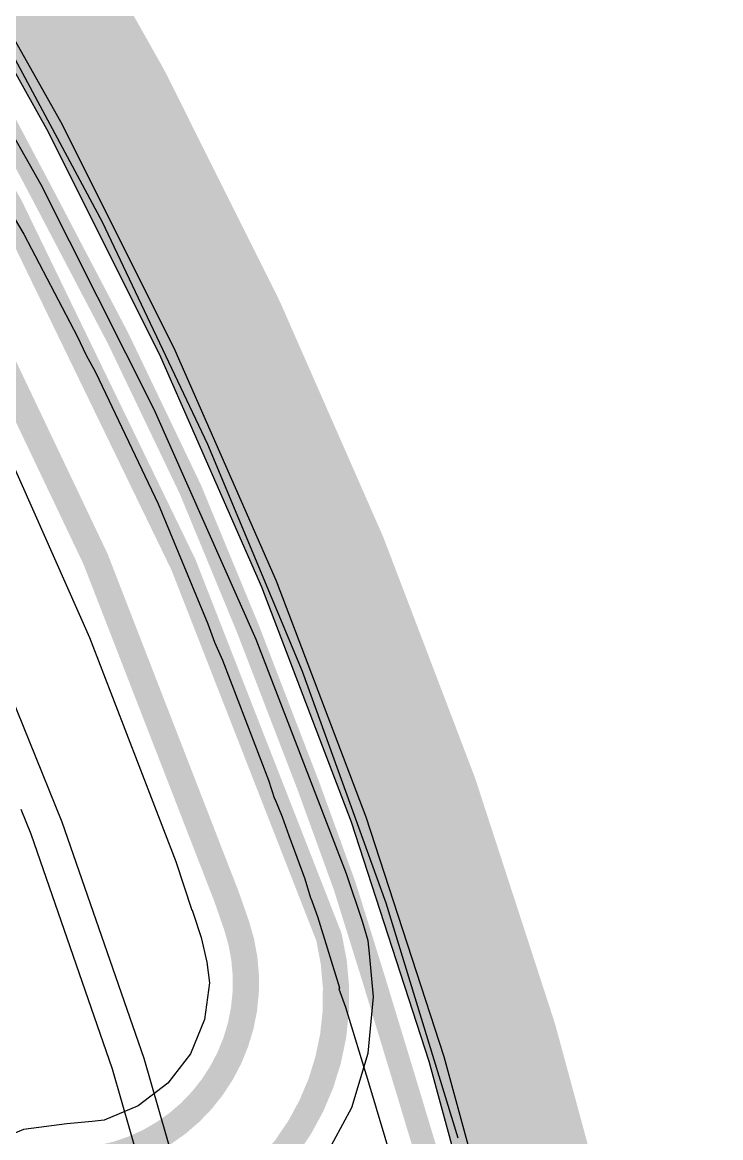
# Model space of a CAD drawing. Header units: inches. Extents: x -30 to 282, y -86 to 78.
# Drawn here: x 44.57 to 49.98, y -34.64 to -26 of the extents above; entities that cross this region are included whole.
import ezdxf

# ---------------------------------------------------------------- set-up
doc = ezdxf.new("R2010")
doc.units = ezdxf.units.IN
for name, color, linetype in [('Board Outline', 216, 'Continuous'), ('Bottom Layer', 5, 'Continuous'), ('GND 01', 76, 'Continuous'), ('GND 02', 16, 'Continuous'), ('PWR', 156, 'Continuous'), ('SIG 01', 90, 'Continuous'), ('Top Layer', 1, 'Continuous')]:
    doc.layers.add(name, color=color, linetype=linetype)

msp = doc.modelspace()

# ---------------------------------------------------------------- linework, layer by layer
at = {"layer": 'Board Outline', "const_width": 0.254}
msp.add_lwpolyline([(37.49466466, -16.44645174, -2.5025245443781), (-17.29285086, -16.44645174)], format="xyb", dxfattribs=at)
at = {"layer": 'Bottom Layer'}
for p, q in [((44.28848901999999, -25.8636008), (45.18809352, -27.54335106)), ((45.18809352, -27.54335106), (46.00526486, -29.26471159999999)), ((46.00526486, -29.26471159999999), (46.73808026, -31.02363874)), ((44.88017948, -32.19183046), (44.15181162, -30.39574566)), ((46.73808026, -31.02363874), (47.38482268, -32.81600498)), ((44.56016996, -32.09183828), (44.63764504, -32.28288438)), ((45.51388661999999, -34.02345748), (44.88017948, -32.19183046)), ((44.63764504, -32.28288438), (45.26694528, -34.1017733)), ((47.38482268, -32.81600498), (47.94397066, -34.637599)), ((46.0512033, -35.88564324), (45.51388661999999, -34.02345748)), ((45.26694528, -34.1017733), (45.80051292, -35.95097966))]:
    msp.add_line(p, q, dxfattribs=at)
at = {"layer": 'GND 01'}
for p, q in [((43.81519812, -25.14936296), (44.7704718, -26.84592294)), ((44.7704718, -26.84592294), (45.64050054, -28.58788288)), ((45.64050054, -28.58788288), (46.42303136, -30.37074444)), ((46.42303136, -30.37074444), (47.11619735999999, -32.19024296)), ((47.11619735999999, -32.19024296), (47.71827642, -34.04185724)), ((47.71827642, -34.04185724), (48.22781058, -35.92111942))]:
    msp.add_line(p, q, dxfattribs=at)
at = {"layer": 'GND 01', "const_width": 1.016}
for points in [[(44.25377229999999, -24.88786742), (45.22150214, -26.60654572)], [(45.22150214, -26.60654572), (46.10281355999999, -28.37109896)], [(46.10281355999999, -28.37109896), (46.8955374, -30.17718374)], [(46.8955374, -30.17718374), (47.59772294, -32.0203576)], [(47.59772294, -32.0203576), (48.20764298, -33.89608664)], [(48.20764298, -33.89608664), (48.72379384, -35.7997506)]]:
    msp.add_lwpolyline(points, dxfattribs=at)
at = {"layer": 'GND 01', "const_width": 0.508}
for points in [[(44.96750213999999, -26.60654572, 1), (45.47550214, -26.60654572, 1)], [(44.96750213999999, -26.60654572, 1), (45.47550214, -26.60654572, 1)], [(45.84881356, -28.37109896, 1), (46.35681355999999, -28.37109896, 1)], [(45.84881356, -28.37109896, 1), (46.35681355999999, -28.37109896, 1)], [(46.6415374, -30.17718374, 1), (47.1495374, -30.17718374, 1)], [(46.6415374, -30.17718374, 1), (47.1495374, -30.17718374, 1)], [(47.34372294, -32.0203576, 1), (47.85172294, -32.0203576, 1)], [(47.34372294, -32.0203576, 1), (47.85172294, -32.0203576, 1)], [(47.95364298, -33.89608664, 1), (48.46164298, -33.89608664, 1)], [(47.95364298, -33.89608664, 1), (48.46164298, -33.89608664, 1)]]:
    msp.add_lwpolyline(points, format="xyb", close=True, dxfattribs=at)
at = {"layer": 'GND 02'}
for p, q in [((43.81519812, -25.14936296), (44.7704718, -26.84592294)), ((44.7704718, -26.84592294), (45.64050054, -28.58788288)), ((45.64050054, -28.58788288), (46.42303136, -30.37074444)), ((46.42303136, -30.37074444), (47.11619735999999, -32.19024296)), ((47.11619735999999, -32.19024296), (47.71827642, -34.04185724)), ((47.71827642, -34.04185724), (48.22781058, -35.92111942))]:
    msp.add_line(p, q, dxfattribs=at)
at = {"layer": 'GND 02', "const_width": 1.016}
for points in [[(44.25377229999999, -24.88786742), (45.22150214, -26.60654572)], [(45.22150214, -26.60654572), (46.10281355999999, -28.37109896)], [(46.10281355999999, -28.37109896), (46.8955374, -30.17718374)], [(46.8955374, -30.17718374), (47.59772294, -32.0203576)], [(47.59772294, -32.0203576), (48.20764298, -33.89608664)], [(48.20764298, -33.89608664), (48.72379384, -35.7997506)]]:
    msp.add_lwpolyline(points, dxfattribs=at)
at = {"layer": 'GND 02', "const_width": 0.508}
for points in [[(44.96750213999999, -26.60654572, 1), (45.47550214, -26.60654572, 1)], [(44.96750213999999, -26.60654572, 1), (45.47550214, -26.60654572, 1)], [(45.84881356, -28.37109896, 1), (46.35681355999999, -28.37109896, 1)], [(45.84881356, -28.37109896, 1), (46.35681355999999, -28.37109896, 1)], [(46.6415374, -30.17718374, 1), (47.1495374, -30.17718374, 1)], [(46.6415374, -30.17718374, 1), (47.1495374, -30.17718374, 1)], [(47.34372294, -32.0203576, 1), (47.85172294, -32.0203576, 1)], [(47.34372294, -32.0203576, 1), (47.85172294, -32.0203576, 1)], [(47.95364298, -33.89608664, 1), (48.46164298, -33.89608664, 1)], [(47.95364298, -33.89608664, 1), (48.46164298, -33.89608664, 1)]]:
    msp.add_lwpolyline(points, format="xyb", close=True, dxfattribs=at)
at = {"layer": 'PWR'}
for p, q in [((43.92002646, -25.08687134), (44.87829226, -26.788745)), ((44.87829226, -26.788745), (45.75098038, -28.5360237)), ((45.75098038, -28.5360237), (46.53596992, -30.3244885)), ((46.53596992, -30.3244885), (47.23129238, -32.14964613999999)), ((47.23129238, -32.14964613999999), (47.83525104, -34.00704654)), ((47.83525104, -34.00704654), (48.34635492, -35.892105))]:
    msp.add_line(p, q, dxfattribs=at)
at = {"layer": 'SIG 01'}
for p, q in [((43.92002646, -25.08687134), (44.87829226, -26.788745)), ((44.71635456, -27.25717688), (43.75657492, -25.56293084)), ((44.87829226, -26.788745), (45.75098038, -28.5360237)), ((45.5918443, -28.99647998), (44.71635456, -27.25717688)), ((45.75098038, -28.5360237), (46.53596992, -30.3244885)), ((46.38093848, -30.77664406), (45.5918443, -28.99647998)), ((44.33634008, -29.06229391999999), (45.08993014, -30.76236672)), ((46.53596992, -30.3244885), (47.23129238, -32.14964613999999)), ((45.08993014, -30.76236672), (45.75919474, -32.4973696)), ((47.0817321, -32.59338414), (46.38093848, -30.77664406)), ((47.23129238, -32.14964613999999), (47.83525104, -34.00704654)), ((45.75919474, -32.4973696), (45.88352774, -32.87373156)), ((47.20597111999999, -32.96946162), (47.0817321, -32.59338414)), ((45.88352774, -32.87373156), (45.8859636, -32.87288828)), ((45.8859636, -32.87288828), (45.88661892, -32.87329214)), ((45.88661892, -32.87329214), (45.89436592, -32.89552476)), ((45.89436592, -32.89552476), (45.95526495999999, -33.08481318)), ((47.2076653, -32.97199654), (47.20597111999999, -32.96946162)), ((47.21221698, -32.9883643), (47.2076653, -32.97199654)), ((47.21884384, -33.01349251999999), (47.21221698, -32.9883643)), ((47.24804622, -33.10975598), (47.21884384, -33.01349251999999)), ((45.95526495999999, -33.08481318), (45.9552675, -33.08481318)), ((45.9552675, -33.08481318), (45.99884628, -33.27589992)), ((47.25794968, -33.2103222), (47.24804622, -33.10975598)), ((47.29099762, -33.54587906), (47.25794968, -33.2103222)), ((45.99884628, -33.27589992), (46.01980636, -33.43511982)), ((46.01980636, -33.43511982), (45.98227024, -33.72024244)), ((47.24804367999999, -33.98200214), (47.29099762, -33.54587906)), ((45.98227024, -33.72024244), (45.87221458, -33.9859366)), ((45.87221458, -33.9859366), (45.69714508, -34.21408956)), ((47.12083032, -34.40136376), (47.24804367999999, -33.98200214)), ((47.83525104, -34.00704654), (48.34635492, -35.892105)), ((45.69714508, -34.21408956), (45.46898958, -34.38915906)), ((45.46898958, -34.38915906), (45.20329796, -34.49921472)), ((46.91424958, -34.78785016), (47.12083032, -34.40136376)), ((44.91611031999999, -34.52912575999999), (44.58023342, -34.57334208)), ((45.11199003999999, -34.511234), (44.91611031999999, -34.52912322)), ((44.91611031999999, -34.52912322), (44.91611031999999, -34.52912575999999)), ((45.20329796, -34.49921472), (45.11199003999999, -34.511234)), ((44.58023342, -34.57334208), (44.2653166, -34.70378632))]:
    msp.add_line(p, q, dxfattribs=at)
at = {"layer": 'SIG 01', "const_width": 0.2032}
for points in [[(41.13811939999999, -22.20365892, -0.078759728978171), (46.94447049999999, -33.0810108)], [(40.9651581, -22.82659138, -0.0739261435044577), (46.1560164, -32.7794366)], [(46.22968401999999, -32.99211842, -0.513546250626435), (44.91657006, -34.81942744)], [(46.94687588, -33.09088886, -0.4127903083578591), (45.51968798, -35.43501168)], [(46.94447304, -33.08101334, -0.0013061767862636), (46.94687588, -33.09088886)]]:
    msp.add_lwpolyline(points, format="xyb", dxfattribs=at)
msp.add_lwpolyline([(46.15563539999999, -32.77956868), (46.22968401999999, -32.99211842)], dxfattribs=at)
at = {"layer": 'SIG 01', "const_width": 0.1016}
for points in [[(46.1048354, -32.77956868, 1), (46.2064354, -32.77956868, 1)], [(46.1052164, -32.7794366, 1), (46.2068164, -32.7794366, 1)], [(46.17888402, -32.99211842, 1), (46.28048402, -32.99211842, 1)], [(46.17888402, -32.99211842, 1), (46.28048402, -32.99211842, 1)], [(46.8936705, -33.0810108, 1), (46.9952705, -33.0810108, 1)], [(46.89367304, -33.08101334, 1), (46.99527304, -33.08101334, 1)], [(46.89607588, -33.09088886, 1), (46.99767588, -33.09088886, 1)], [(46.89607588, -33.09088886, 1), (46.99767588, -33.09088886, 1)]]:
    msp.add_lwpolyline(points, format="xyb", close=True, dxfattribs=at)
at = {"layer": 'Top Layer'}
for p, q in [((44.5071119, -27.51140548), (44.58332206, -27.63987868)), ((44.58332206, -27.63987868), (44.9992496, -28.43391316)), ((44.9992496, -28.43391316), (45.06280294, -28.57153036)), ((45.06280294, -28.57153036), (45.06401198, -28.57445136)), ((45.06401198, -28.57445136), (45.13616576, -28.7072578)), ((45.13616576, -28.7072578), (45.62381528, -29.72688746)), ((45.62381528, -29.72688746), (46.00703778, -30.65522698)), ((46.00703778, -30.65522698), (46.0576168, -30.79736284)), ((46.0576168, -30.79736284), (46.05843721999999, -30.79933896)), ((46.05843721999999, -30.79933896), (46.11941754, -30.9371238)), ((46.11941754, -30.9371238), (46.4774407, -31.86796776)), ((46.4774407, -31.86796776), (46.52435704, -32.01101548)), ((46.52435704, -32.01101548), (46.52503268, -32.01264107999999)), ((46.52503268, -32.01264107999999), (46.58341712, -32.15164766)), ((46.58341712, -32.15164766), (46.63539059999999, -32.29496208)), ((46.63539059999999, -32.29496208), (46.75745791999999, -32.63156796)), ((46.75745791999999, -32.63156796), (46.80190792, -32.77699819999999)), ((46.80190792, -32.77699819999999), (46.80355892, -32.78098346)), ((46.80355892, -32.78098346), (46.85583973999999, -32.9236451)), ((46.85583973999999, -32.9236451), (47.02713988, -33.47381418)), ((47.02713988, -33.47381418), (47.02188716, -33.48373288)), ((47.02188716, -33.48373288), (47.02198114, -33.48396401999999)), ((47.02198114, -33.48396401999999), (47.07300212, -33.62443364)), ((47.07300212, -33.62443364), (47.25089102, -34.20935246)), ((47.25089102, -34.20935246), (47.25089355999999, -34.20936008)), ((47.25089355999999, -34.20936008), (47.51458112, -35.08351632))]:
    msp.add_line(p, q, dxfattribs=at)
at = {"layer": 'Top Layer', "const_width": 0.1778}
for points in [[(44.23484422, -25.55657829999999), (44.7749041, -26.5580114)], [(44.0807221, -26.10516242), (44.75466538, -27.38094854)], [(44.7749041, -26.5580114), (44.77525716, -26.55867688)], [(44.77604964, -26.56017802), (45.38911674, -27.73549444)], [(44.75466538, -27.38094854), (44.7548889, -27.3813778)], [(44.75494986, -27.38149718), (45.31209886, -28.44513488)], [(45.38911674, -27.73549444), (45.38957648, -27.73639106)], [(45.3904985, -27.7382097), (45.89639284, -28.74998822)], [(45.31209886, -28.44513488), (45.3125459, -28.4460061)], [(45.31499446, -28.45092354), (45.8723238, -29.61624506)], [(45.89639284, -28.74998822), (45.89674082, -28.75069434)], [(45.89910302, -28.75566766), (46.42887082, -29.91610222)], [(45.8723238, -29.61624506), (46.31682888, -30.69303488)], [(46.42887082, -29.91610222), (46.4290537, -29.91651116)], [(46.43320152, -29.9264451), (46.76119679999999, -30.78427168)], [(46.31682888, -30.69303488), (46.31704986, -30.69357844)], [(46.31842654, -30.69705316), (46.78592116, -31.91251936)], [(46.76119679999999, -30.78427168), (47.05538721999999, -31.54641646)], [(47.05538721999999, -31.54641646), (47.05563867999999, -31.5470794)], [(47.05568186, -31.54719116), (47.34427412, -32.30532274)], [(46.78592116, -31.91251936), (46.7860507, -31.91285972)], [(46.78712004, -31.91573246), (47.06647178, -32.68605858)], [(47.34427412, -32.30532274), (47.34453827999999, -32.30603394)], [(47.34677856, -32.31235091999999), (47.72543922, -33.44832528)], [(47.06647178, -32.68605858), (47.06670292, -32.68671136)], [(47.0690829, -32.69381828), (47.28932375999999, -33.4011778)], [(47.28932375999999, -33.4011778), (47.2895422, -33.40189916)], [(47.28966665999999, -33.40230048), (47.51105052, -34.13022892)], [(47.72543922, -33.44832528), (47.72561193999999, -33.4488536)], [(47.72761092, -33.45532552), (48.15752624, -34.94736978)], [(47.51105052, -34.13022892), (47.82065366, -35.15660482)]]:
    msp.add_lwpolyline(points, dxfattribs=at)
at = {"layer": 'Top Layer', "const_width": 0.0889}
for points in [[(44.7304541, -26.5580114, 1), (44.8193541, -26.5580114, 1)], [(44.7304541, -26.5580114, 1), (44.8193541, -26.5580114, 1)], [(44.73080716, -26.55867688, 1), (44.81970716, -26.55867688, 1)], [(44.7308097, -26.55867688, 1), (44.8197097, -26.55867688, 1)], [(44.73159964, -26.56017802, 1), (44.82049963999999, -26.56017802, 1)], [(44.73160218, -26.56017802, 1), (44.82050218, -26.56017802, 1)], [(44.71021538, -27.38094854, 1), (44.79911538, -27.38094854, 1)], [(44.71021538, -27.38094854, 1), (44.79911538, -27.38094854, 1)], [(44.71043889999999, -27.3813778, 1), (44.7993389, -27.3813778, 1)], [(44.71044144, -27.3813778, 1), (44.79934144, -27.3813778, 1)], [(44.71049986, -27.38149718, 1), (44.79939986, -27.38149718, 1)], [(44.7105024, -27.38149464, 1), (44.7994024, -27.38149464, 1)], [(45.34466674, -27.73549444, 1), (45.43356674, -27.73549444, 1)], [(45.34466674, -27.73549444, 1), (45.43356674, -27.73549444, 1)], [(45.34512648, -27.73639106, 1), (45.43402648, -27.73639106, 1)], [(45.34512648, -27.73639106, 1), (45.43402648, -27.73639106, 1)], [(45.3460485, -27.7382097, 1), (45.4349485, -27.7382097, 1)], [(45.34605103999999, -27.7382097, 1), (45.43495103999999, -27.7382097, 1)], [(45.26764886, -28.44513488, 1), (45.35654886, -28.44513488, 1)], [(45.26764886, -28.44513488, 1), (45.35654886, -28.44513488, 1)], [(45.2680959, -28.4460061, 1), (45.35699589999999, -28.4460061, 1)], [(45.26809844, -28.44600356, 1), (45.35699844, -28.44600356, 1)], [(45.27054446, -28.45092354, 1), (45.35944446, -28.45092354, 1)], [(45.27054446, -28.45092354, 1), (45.35944446, -28.45092354, 1)], [(45.85194284, -28.74998822, 1), (45.94084283999999, -28.74998822, 1)], [(45.85194284, -28.74998822, 1), (45.94084283999999, -28.74998822, 1)], [(45.85229082, -28.75069434, 1), (45.94119082, -28.75069434, 1)], [(45.85229082, -28.75069434, 1), (45.94119082, -28.75069434, 1)], [(45.85465302, -28.75566766, 1), (45.94355302, -28.75566766, 1)], [(45.85465556, -28.75566766, 1), (45.94355555999999, -28.75566766, 1)], [(45.8278738, -29.61624506, 1), (45.91677379999999, -29.61624506, 1)], [(45.8278738, -29.61624506, 1), (45.91677379999999, -29.61624506, 1)], [(46.38442082, -29.91610222, 1), (46.47332082, -29.91610222, 1)], [(46.38442082, -29.91610222, 1), (46.47332082, -29.91610222, 1)], [(46.3846037, -29.91651116, 1), (46.47350369999999, -29.91651116, 1)], [(46.38460624, -29.91651116, 1), (46.47350624, -29.91651116, 1)], [(46.38875152, -29.9264451, 1), (46.47765151999999, -29.9264451, 1)], [(46.38875406, -29.9264451, 1), (46.47765406, -29.9264451, 1)], [(46.27237888, -30.69303488, 1), (46.36127887999999, -30.69303488, 1)], [(46.27237888, -30.69303488, 1), (46.36127887999999, -30.69303488, 1)], [(46.27259986, -30.69357844, 1), (46.36149986, -30.69357844, 1)], [(46.27259986, -30.69357844, 1), (46.36149986, -30.69357844, 1)], [(46.27397654, -30.69705316, 1), (46.36287654, -30.69705316, 1)], [(46.27397908, -30.69705316, 1), (46.36287908, -30.69705316, 1)], [(46.7167468, -30.78427168, 1), (46.8056468, -30.78427168, 1)], [(46.7167468, -30.78427168, 1), (46.8056468, -30.78427168, 1)], [(47.01093722, -31.54641646, 1), (47.09983722, -31.54641646, 1)], [(47.01093722, -31.54641646, 1), (47.09983722, -31.54641646, 1)], [(47.01118868, -31.5470794, 1), (47.10008868, -31.5470794, 1)], [(47.01118868, -31.5470794, 1), (47.10008868, -31.5470794, 1)], [(47.01123186, -31.54719116, 1), (47.10013186, -31.54719116, 1)], [(47.01123186, -31.54719116, 1), (47.10013186, -31.54719116, 1)], [(46.74147116, -31.91251936, 1), (46.83037116, -31.91251936, 1)], [(46.74147116, -31.91251936, 1), (46.83037116, -31.91251936, 1)], [(46.7416007, -31.91285972, 1), (46.8305007, -31.91285972, 1)], [(46.7416007, -31.91285972, 1), (46.8305007, -31.91285972, 1)], [(46.74267004, -31.91573246, 1), (46.83157004, -31.91573246, 1)], [(46.74267004, -31.91573246, 1), (46.83157004, -31.91573246, 1)], [(47.29982412, -32.30532274, 1), (47.38872412, -32.30532274, 1)], [(47.29982412, -32.30532274, 1), (47.38872412, -32.30532274, 1)], [(47.30008828, -32.30603394, 1), (47.38898828, -32.30603394, 1)], [(47.30009082, -32.30603394, 1), (47.38899082, -32.30603394, 1)], [(47.30232856, -32.31235091999999, 1), (47.39122855999999, -32.31235091999999, 1)], [(47.3023311, -32.31235091999999, 1), (47.3912311, -32.31235091999999, 1)], [(47.02202178, -32.68605858, 1), (47.11092178, -32.68605858, 1)], [(47.02202178, -32.68605858, 1), (47.11092178, -32.68605858, 1)], [(47.02225292, -32.68671136, 1), (47.11115291999999, -32.68671136, 1)], [(47.02225546, -32.68671136, 1), (47.11115546, -32.68671136, 1)], [(47.02463289999999, -32.69381828, 1), (47.1135329, -32.69381828, 1)], [(47.02463289999999, -32.69381828, 1), (47.1135329, -32.69381828, 1)], [(47.24487376, -33.4011778, 1), (47.33377376, -33.4011778, 1)], [(47.24487376, -33.4011778, 1), (47.33377376, -33.4011778, 1)], [(47.24509219999999, -33.40189916, 1), (47.3339922, -33.40189916, 1)], [(47.24509474, -33.40189916, 1), (47.33399473999999, -33.40189916, 1)], [(47.24521666, -33.40230048, 1), (47.33411665999999, -33.40230048, 1)], [(47.24521666, -33.40230048, 1), (47.33411665999999, -33.40230048, 1)], [(47.68098922, -33.44832528, 1), (47.76988922, -33.44832528, 1)], [(47.68098922, -33.44832528, 1), (47.76988922, -33.44832528, 1)], [(47.68116194, -33.4488536, 1), (47.77006194, -33.4488536, 1)], [(47.68116448, -33.4488536, 1), (47.77006447999999, -33.4488536, 1)], [(47.68316092, -33.45532552, 1), (47.77206092, -33.45532552, 1)], [(47.68316346, -33.45532552, 1), (47.77206346, -33.45532552, 1)], [(47.46660052, -34.13022892, 1), (47.55550052, -34.13022892, 1)], [(47.46660052, -34.13022892, 1), (47.55550052, -34.13022892, 1)]]:
    msp.add_lwpolyline(points, format="xyb", close=True, dxfattribs=at)
at = {"layer": 'Top Layer', "const_width": 0.1778}
for points in [[(44.7752597, -26.55867688, -0.0023867213169072), (44.77605218, -26.56017802)], [(44.75489143999999, -27.3813778, -0.0001884587676609), (44.75495239999999, -27.38149464)], [(45.38957648, -27.73639106, -0.002866927918981), (45.39050104, -27.7382097)], [(45.31254844, -28.44600356, -0.0077242286371504), (45.31499446, -28.45092354)], [(45.89674082, -28.75069434, -0.0077417881514609), (45.89910556, -28.75566766)], [(46.42905624, -29.91651116, -0.01513953316077), (46.43320405999999, -29.9264451)], [(46.31704986, -30.69357844, -0.0052551865950077), (46.31842907999999, -30.69705316)], [(47.05563867999999, -31.5470794, -0.0001684559076158), (47.05568186, -31.54719116)], [(46.7860507, -31.91285972, -0.004309967281095), (46.78712004, -31.91573246)], [(47.34454082, -32.30603394, -0.0094247198162178), (47.34678109999999, -32.31235091999999)], [(47.06670546, -32.68671136, -0.0105391192194447), (47.0690829, -32.69381828)], [(47.28954474, -33.40189916, -0.0005907742211368), (47.28966665999999, -33.40230048)], [(47.72561448, -33.4488536, -0.0095247211244452), (47.72761345999999, -33.45532552)]]:
    msp.add_lwpolyline(points, format="xyb", dxfattribs=at)

doc.saveas('drawing.dxf')
